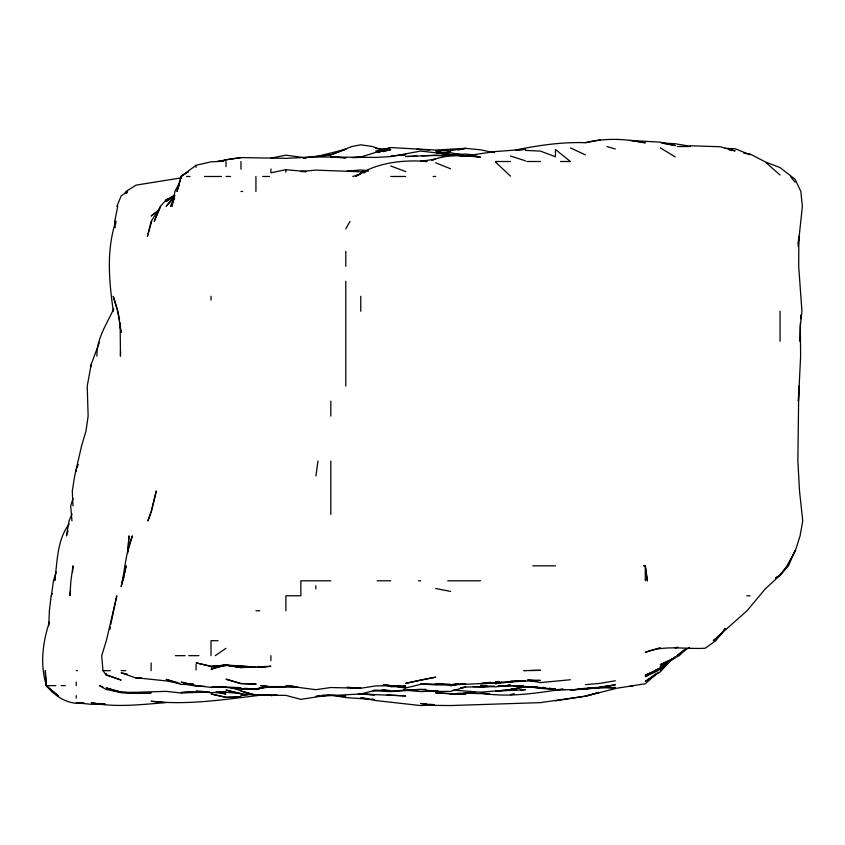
<?xml version="1.0" encoding="UTF-8"?>
<svg xmlns="http://www.w3.org/2000/svg" width="845" height="845" viewBox="0 0 845 845"><rect width="100%" height="100%" fill="white"/><g stroke="black" fill="none" stroke-linecap="round" stroke-linejoin="round"><path stroke-width="1.27" d="M120.56 351.182L120.455 356.178L120.17 326.223L117.708 311.245L113.219 296.278L117.877 311.245M799.74 341.2L800.468 322.484M48.778 625.722L49.38 610.745L51.112 595.767L52.147 593.465M800.648 318.734L800.828 314.995M128.091 549.599L128.947 535.867L127.922 550.845L132.39 535.867C125.725 552.176 124.975 569.836 121.162 586.673L126.169 565.823L123 580.8L123.697 577.051M72.564 572.065L73.008 565.823L70.906 580.8L69.881 595.767L70.568 590.782M798.145 243.856L798.874 236.368L798.694 266.323L801.937 311.245L800.299 326.223L800.627 356.178L798.409 401.1L798.8 386.123L797.87 461L799.507 490.945L802.75 520.9L800.067 535.867L795.335 550.845L787.234 565.823L780.062 575.223L765.084 589.102L747.054 610.745L713.254 640.7L720.151 635.451L725.285 628.638M96.943 356.178C96.51 338.591 106.84 324.015 113.758 308.752M51.439 595.767L53.415 580.8L56.298 572.065M798.092 246.36L802.38 206.423L800.859 191.445L795.029 179.225L780.062 167.606L765.084 161.839L780.062 175.01M315.935 475.967L317.984 461M127.648 553.338L128.017 550.845M172.2 206.423L174.894 191.445L180.439 180.978M109.839 629.462L110.304 626.969M110.769 624.476L116.8 595.767L106.354 640.7L101.696 655.667L102.995 670.645L106.195 675.092L121.162 680.056L106.195 674.606M115.216 227.643L114.751 221.401L117.698 206.423M99.372 342.352L91.207 364.364L87.225 386.123L88.133 416.067L85.979 431.045L81.553 446.023L74.687 475.967L72.29 490.945L72.966 505.923M114.751 221.401L115.754 221.401C106.153 250.754 109.121 281.343 113.304 311.245M49.422 621.973C42.715 642.401 39.852 664.202 46.285 685.168L46.285 685.929L58.273 695.9M55.242 578.297L54.619 580.8C57.587 561.661 56.816 540.219 69.121 524.101M151.118 512.757L156.325 490.945L151.118 511.647L147.886 520.9L150.653 513.918M67.991 530.882L66.47 535.867L69.036 520.9L72.078 513.982M72.997 498.434L70.695 505.923L71.952 520.9M179.425 184.474L176.985 191.445L180.978 176.478L196.04 165.293L211.018 161.849L220.999 161.3M116.874 206.423L121.162 195.871L127.627 191.445L126.19 193.589M174.566 197.212L170.595 206.423L174.566 198.364M76.758 468.098L78.3 464.549M151.667 221.401L147.4 236.368L151.171 221.401L160.582 206.423L154.244 221.401L160.381 206.423L166.085 199.969L174.64 195.1M124.902 193.589L125.979 191.445L136.129 185.118L181.062 177.904M345.785 228.837L349.988 221.401M46.285 685.929L45.271 670.645L46.2 685.622M174.799 195.438L166.085 206.423L173.119 198.934M663.505 664.825L657.949 670.645L645.284 676.697L648.59 674.68M725.042 628.701L715.842 640.7L705.184 648.221C685.168 649.456 664.571 644.693 645.284 652.351L660.262 647.629M672.652 658.477L660.262 671.817L645.284 681.482L655.984 673.74M671.712 659.195L660.262 670.645L675.229 656.544M686.552 648.495L679.232 655.667L660.262 664.709L675.229 657.917L660.262 666.652L665.247 662.998M658.392 672.282L645.284 683.753L630.307 686.077L632.514 685.77M667.244 662.364L660.262 668.226L655.107 670.645L660.262 668.131L656.216 670.645L645.284 675.197L658.118 669.103M684.08 649.879L676.929 655.667L689.193 647.492M158.364 210.426L151.118 216.024L158.152 210.859M174.07 195.765L166.085 201.532L174.64 195.765M215.253 655.667L225.985 648.284M181.062 176.33L188.551 171.482L181.062 176.478L181.062 178.707M240.962 157.603L225.985 159.758L221.876 161.501L225.985 159.768L240.962 157.603L285.895 158.332L315.829 156.969L375.74 157.413L390.707 156.6L420.662 151.075L455.603 155.058M378.042 152.586L390.707 147.569L435.64 150.04L465.595 148.35L480.562 149.808L494.283 152.618M403.192 155.11L405.684 154.255L403.192 155.058M352.809 176.478L360.762 173.88L355.439 176.478C376.469 162.62 402.474 159.483 427.095 161.501L420.662 161.31L435.64 159.124M432.006 159.99C447.628 154.508 464.38 154.508 480.562 157.191L465.595 155.818L495.529 151.53L525.484 149.311L517.996 150.009M166.085 200.392L168.588 199.642M254.694 666.948L225.985 665.152L211.018 666.842L225.985 665.057L240.962 667.539L254.694 667.054L240.962 667.539L225.985 664.994L211.018 669.282C230.189 660.621 250.902 670.138 270.907 666.219L257.186 666.948M432.006 160.138L434.425 159.462M556.021 700.6L555.44 700.759L585.384 696.195L615.34 688.612M585.384 696.195L599.116 692.446L585.384 696.164L540.451 702.628L450.607 705.543L435.64 705.395L420.662 703.494L426.905 704.033M360.762 157.519L364.501 156.515M633.623 685.622L615.34 688.453L606.604 687.439M255.94 689.499L263.376 687.555L255.94 689.499L240.962 688.696L255.94 689.013L270.907 686.795L285.895 686.668L270.907 686.573M383.229 151.572L390.707 149.639L375.74 152.385L360.762 157.022L352.027 157.624M375.74 151.118L390.707 147.569M501.772 682.253L495.529 683.721L513.01 681.545L510.517 681.883L540.451 680.415L527.977 679.834M257.186 688.791L263.418 687.344C247.469 691.654 230.928 686.985 214.757 686.584L240.962 687.682M458.096 150.03L465.595 148.35L450.607 150.579L435.64 150.949L440.625 151.202M458.096 683.975L450.607 685.622L458.096 683.996M225.985 159.758L217.683 161.501L221.242 161.342M305.848 171.524L285.895 169.687L270.907 172.802L270.907 168.937M585.384 688.221L570.407 690.154L600.362 687.355L615.34 684.735C586.546 690.597 556.982 691.4 527.977 686.562L540.451 687.619L513.337 685.622L523.055 686.161M443.118 153.283L450.607 151.783L439.379 153.357M270.907 158.152L285.895 155.174L305.848 157.825M515.503 150.009C538.497 145.382 561.777 141.865 585.384 142.699C605.009 137.798 625.606 138.738 645.284 142.847L630.307 140.439L660.262 142.161L675.229 145.551L664.001 143.565M585.384 142.699L600.362 139.9M262.172 695.002C225.499 699.343 188.108 705.406 151.118 701.234L163.592 702.375M319.579 695.784L315.829 696.438L360.762 693.946L374.493 694.801M322.072 695.351L324.575 694.917M168.588 199.24L166.085 199.663L168.588 199.378M615.34 680.753L600.362 683.32L585.384 684.651M455.603 684.059L450.607 684.904L495.529 682.971L489.297 682.929M525.484 686.827L510.517 689.33L525.484 686.911L534.22 686.763L525.484 686.636L555.44 689.087L549.197 688.21M329.571 694.939L300.862 699.364L285.895 695.393L255.94 695.086L219.742 691.643M364.501 172.084L360.762 172.612L364.501 172.792M600.362 686.996L610.872 685.622M490.544 682.274L480.562 683.563L525.484 680.7L510.517 681.112M275.903 694.96L270.907 695.583L277.149 695.002M460.599 687.841L465.595 687.249L460.599 687.619M596.623 687.429L585.384 688.707L615.34 687.376M303.355 157.677L330.817 154.804L351.847 146.523L360.762 144.801L372.529 146.523L381.982 149.819M570.407 679.739L540.451 682.602L527.977 680.204M390.707 156.04L405.684 154.762M438.132 690.777L420.662 691.632L403.192 690.006L405.684 690.122M525.484 670.518L523.805 670.645L540.451 670.338L530.48 670.455M212.264 666.177L225.985 665.152L211.018 666.441L196.04 662.839L211.018 666.272M193.547 691.601L181.062 692.509L206.022 691.654M459.342 155.881L468.088 155.871M460.599 693.291L450.607 693.893L435.64 692.805L465.595 694.347L450.607 693.893L465.595 693.259L489.297 693.808M463.092 693.132L475.566 692.509M586.631 688.147L600.362 687.355M494.283 686.235L480.562 687.017L494.283 686.372M166.085 702.607C141.147 704.55 116.092 707.709 91.207 702.829L96.203 703.251M421.908 155.934C437.689 155.131 453.638 155.459 469.334 155.955M358.259 170.553L347.031 171.112L360.762 169.993L368.251 170.701M434.393 704.867L420.662 705.564L376.131 700.6L360.762 697.812L368.251 698.72M354.52 157.624L360.762 157.328M498.032 686.224L510.517 685.717L498.032 686.098M435.64 684.006L450.607 684.619L465.595 684.038L450.607 684.735L420.662 684.059L435.64 684.851L450.607 684.492L420.662 684.334L405.684 687.988L383.472 684.788M416.923 156.135L405.684 156.547L435.64 155.226L444.364 155.955M495.529 681.64L499.279 681.503M565.421 689.541L555.44 689.9L562.928 689.14C535.793 693.238 507.887 697.759 480.562 693.048L489.297 693.703M209.761 691.96L181.062 693.016L166.085 691.368L121.162 692.752L111.181 690.069M127.405 674.236L121.162 672.81L136.129 678.049L141.126 677.901M516.749 689.953L506.768 689.911M520.499 689.847L525.484 689.7L495.529 691.136L510.517 689.763L480.562 692.182L453.1 690.08M400.614 685.622L375.74 685.918L360.762 688.231L330.817 687.524L315.829 689.678L285.895 685.739L293.373 686.077M83.718 703.061C68.635 705.152 55.517 696.914 46.285 685.622L55.728 685.622M508.014 685.115L510.517 685.073L495.529 686.89L480.562 685.432L486.794 685.39M373.247 690.735L390.707 691.622L425.658 689.288M267.168 694.939L270.907 694.886L255.94 695.34L240.962 691.062L255.94 695.086M104.938 704.117L91.207 704.297L76.24 702.839L83.718 702.882M298.37 687.207L270.907 686.943L260.566 685.622L268.319 686.33M136.129 678.049L141.126 677.711M193.547 684.334L181.062 684.461L166.085 679.338L177.313 682.528M416.923 149.248L429.397 150.03M387.38 685.622L405.684 686.045L403.857 685.76M677.225 146.523L690.217 146.523M495.529 161.501L510.517 161.501M526.752 161.501L540.451 161.501M560.457 161.501L570.407 161.501L555.44 149.459L555.44 156.748L540.451 151.097L525.484 150.399M186.587 176.478L190.072 176.478M204.479 176.478L221.453 176.478M225.985 176.478L230.548 176.478M262.647 176.478L269.597 176.478M390.707 176.478L405.684 176.478M433.147 176.478L435.64 176.478M240.962 191.445L242.631 191.445M532.794 565.823L555.44 565.823M645.284 565.823L643.636 565.823L645.284 565.854L647.323 580.8L645.284 565.854L645.284 580.8M330.817 580.8L300.862 580.8L300.862 595.767L285.895 595.767L285.895 610.745M377.134 580.8L390.707 580.8M418.37 580.8L420.662 580.8M447.734 580.8L480.562 580.8M746.79 595.767L750.106 595.767M255.94 610.745L259.785 610.745M218.031 640.7L211.018 640.7L211.018 655.667M175.359 655.667L185.076 655.667M188.667 655.667L198.913 655.667M76.24 670.645L77.529 670.645M102.995 670.645L110.368 670.645M121.162 670.645L125.715 670.645M61.262 685.622L65.371 685.622M225.985 687.365L211.018 687.386L196.241 685.622L181.062 682.168L186.048 682.887M436.886 152.808L450.607 152.839L463.092 154.836M202.282 691.326L196.04 691.231L211.018 692.625L225.985 692.224L216.003 692.013M204.775 686.32L196.04 686.14L183.555 683.996M690.217 145.773L720.151 146.745L735.139 150.864L728.897 149.755M126.148 692.33L121.162 692.182L106.195 689.52L99.467 685.622L102.836 686.89M131.144 692.477L136.129 692.636M136.129 692.794L121.162 692.34L106.195 687.936L121.162 692.182L116.177 690.84M124.902 692.499L151.118 692.868L136.129 693.249L122.409 692.456M725.147 148.371L735.139 148.72L750.106 154.793M473.073 686.573L480.562 686.837L465.595 687.038L450.607 691.39L435.64 691.442L420.662 689.298L390.707 691.073L381.982 689.995M393.21 685.717L395.703 685.823M347.031 687.429L360.762 687.967L347.031 687.407M374.493 694.822L358.259 694.062M436.886 684.027L450.607 684.619M390.707 695.255L386.968 694.97L405.684 695.91L360.762 694.009L375.74 690.175L390.707 690.65L383.229 689.942M383.229 685.274L390.707 685.622L384.475 684.862M189.798 684.017L193.547 684.196M661.508 142.974L675.229 143.756L690.217 146.269M373.247 690.386L375.74 690.534M244.712 688.263L248.451 688.538M325.821 695.044L345.785 696.122L330.817 695.118L345.785 697.59L374.493 699.565L371.99 699.164M375.74 148.477L384.475 149.132M305.848 171.778L300.862 171.472L315.829 170.109L365.748 172M363.255 170.627L368.251 171.028M476.823 155.11L465.595 154.043L450.607 154.973L436.886 152.987M98.696 703.462L104.938 703.991M136.129 677.764L166.085 680.89L179.816 683.373M429.397 704.255L434.393 704.688M527.977 680.088L535.466 681.081L532.973 680.711M532.973 680.626L535.466 680.901M743.875 153.262L750.106 153.991L764.567 161.501M453.1 153.779L463.092 154.941M303.355 158.195L305.848 158.49M542.955 687.334L545.447 687.682M391.964 685.791L405.684 687.724L398.048 686.573M392.967 685.813L395.513 686.193M216.003 692.404L225.985 694.041L219.742 692.541M225.985 664.994L240.962 667.539M435.64 588.49L450.607 591.447M111.181 689.953L119.916 692.076M229.724 687.418L240.962 690.629M606.879 146.523L615.34 149.005M510.517 156.019L525.484 160.835M390.707 165.979L405.684 171.567M435.64 162.81L450.607 168.778M570.407 147.896L585.384 154.857M660.262 147.822L675.229 156.916M46.285 685.622L58.273 695.836M495.529 162.092L510.517 176.161M790.445 176.478L795.029 182.119M118.11 312.492L119.515 319.98M119.979 322.484L120.444 324.976M115.754 221.401L115.776 223.893M780.062 311.245L780.062 341.2M360.762 296.278L360.762 311.245M345.785 251.345L345.785 266.323M345.785 281.3L345.785 386.123M330.817 401.1L330.817 416.067M330.817 461L330.817 514.425M315.829 585.775L315.829 588.944M285.895 169.687L285.895 172.179M270.907 655.667L270.907 660.632M255.94 176.478L255.94 191.445M240.962 161.501L240.962 169.254M225.985 161.501L225.985 166.687M211.018 296.278L211.018 300.081M196.04 165.293L196.04 167.363M196.04 664.286L196.04 670.011M151.118 662.955L151.118 670.645M106.195 673.349L106.195 675.092M91.207 364.364L91.207 366.624M76.24 469.281L76.24 471.51M76.24 682.021L76.24 685.622M76.24 695.667L76.24 698.097M795.029 550.845L788.469 565.823L780.062 575.223L775.594 578.012L780.062 575.213L787.234 565.823L795.029 550.845M345.785 149.269L330.817 154.91L315.829 156.705L345.785 149.269M458.296 683.964L451.008 685.622L458.296 683.975M420.662 680.003L405.684 683.341L435.64 677.162L420.662 680.003M677.732 647.291L675.229 647.788L677.732 647.386M519.252 680.626L515.503 681.165L519.252 680.679M250.944 694.231L240.962 695.467L250.944 694.241M514.256 694.157L510.517 694.59L514.256 694.146M450.607 149.554L444.364 149.998L450.607 149.554M223.492 686.52L211.018 687.429L223.492 686.531M395.703 686.425L390.707 686.615L395.703 686.478M240.962 697.03L225.985 697.378L211.018 693.977L225.985 697.262L240.962 697.03M255.94 684.017L240.962 683.668L225.985 679.2L240.962 683.51L255.94 684.017M522.992 686.172L510.517 685.665L522.992 686.193M536.712 686.816L531.727 686.584L536.712 686.805M345.785 157.793L330.817 157.022L345.785 157.793M240.962 693.639L225.985 690.059L240.962 693.745M121.162 332.349L120.106 326.223L121.162 332.349"/></g></svg>
